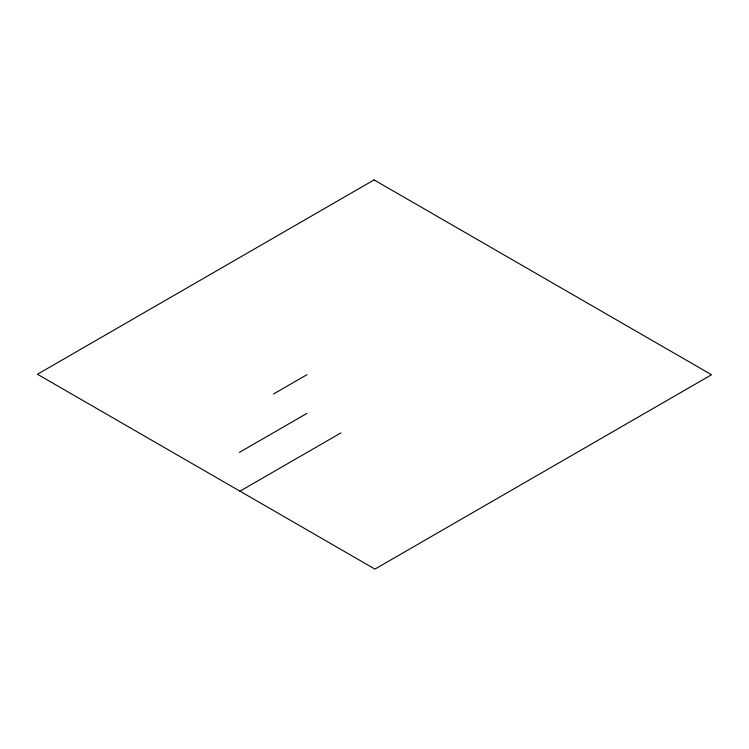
<?xml version="1.0" encoding="UTF-8"?>
<svg xmlns="http://www.w3.org/2000/svg" width="749" height="749" viewBox="0 0 749 749"><rect width="100%" height="100%" fill="white"/><g stroke="black" fill="none" stroke-linecap="round" stroke-linejoin="round"><path stroke-width="1.12" d="M273.479 394.011L306.996 374.659M239.371 452.405L306.996 413.364M239.97 491.175L340.879 432.922M374.069 179.91L37.45 374.257L374.931 569.09L711.55 374.743L374.069 179.91"/></g></svg>
